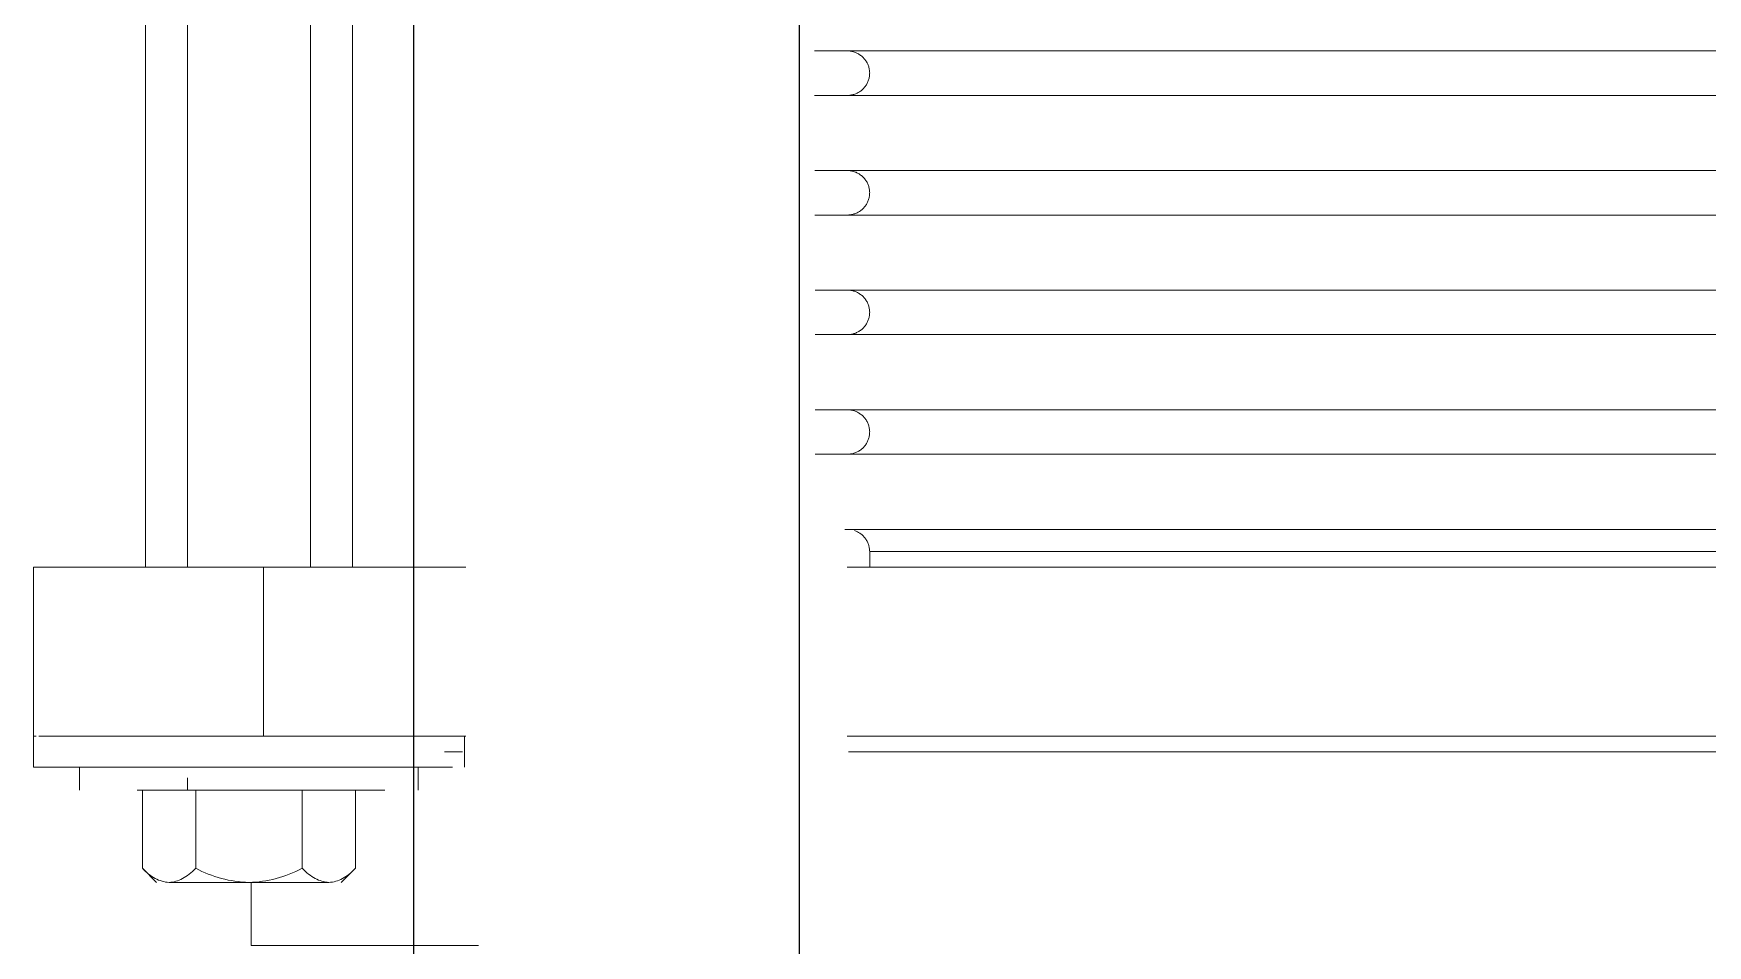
# Model space of a CAD drawing. Extents: x -76427 to 292734, y -42117 to 131250.
# Drawn here: x 8595.8 to 8768.5, y -37039.8 to -36945.7 of the extents above; entities that cross this region are included whole.
import ezdxf
from ezdxf.xclip import XClip

# ---------------------------------------------------------------- set-up
doc = ezdxf.new("R2010")
doc.units = 0
doc.header["$LTSCALE"] = 10
doc.header["$XCLIPFRAME"] = 2
for name, color, linetype in [('TPH12-SEC-@E$0$SIAGE3', 252, 'Continuous'), ('XFM7P10PV$0$U-PV-PIPE-SUS', 252, 'Continuous'), ('XFM7P10PV-200K$0$U-PV-PIPE-SUS', 200, 'Continuous')]:
    doc.layers.add(name, color=color, linetype=linetype)
for name, color, linetype, lineweight in [('XFM7P10PV$0$AP5B-SM-08-FNN-300-A(B)-LB1$0$A-GENM', 252, 'Continuous', 5), ('XFM7P10PV$0$AP5B-SM-08-FNN-300-A(B)-LB1$0$管配件', 252, 'Continuous', 5), ('XFM7P10PV-200K$0$AP5B-SM-08-FNN-300-A(B)-LB1$0$A-GENM', 7, 'Continuous', 5), ('XFM7P10PV-200K$0$AP5B-SM-08-FNN-300-A(B)-LB1$0$管配件', 7, 'Continuous', 5)]:
    doc.layers.add(name, color=color, linetype=linetype, lineweight=lineweight)

# ---------------------------------------------------------------- blocks, each defined once
blk = doc.blocks.new('TPH12-SEC-@E')
at = {"layer": 'TPH12-SEC-@E$0$SIAGE3'}
blk.add_line((37835, 391925), (37835, 385100), dxfattribs=at)
blk = doc.blocks.new('XFM7P10PV-200K$0$AP5B-SM-08-FNN-300-A(B)-LB1$0$Flange_ JIS 10K - 標準-1515172-LB1-PX-X')
at = {"layer": 'XFM7P10PV-200K$0$AP5B-SM-08-FNN-300-A(B)-LB1$0$管配件', "color": 216, "true_color": 0x800080}
for p, q in [((-4451.89, 15949.631), (-4439.999, 15949.631)), ((-4439.999, 15949.631), (-4432.16, 15949.631)), ((-4428.18, 15949.631), (-4427.992, 15949.631)), ((-4425.999, 15947.631), (-4425.999, 15948.286)), ((-4425.999, 15947.631), (-4428.343, 15947.631))]:
    blk.add_line(p, q, dxfattribs=at)
blk = doc.blocks.new('XFM7P10PV-200K$0$AP5B-SM-08-FNN-300-A(B)-LB1$0$不銹鋼軟接_150A - RFB-6x6-1677208-LB1-PX-X')
at = {"layer": 'XFM7P10PV-200K$0$AP5B-SM-08-FNN-300-A(B)-LB1$0$A-GENM', "color": 216, "true_color": 0x800080}
for p, q in [((-4426.61, 15962.967), (-4426.61, 15951.537)), ((-4425.34, 15951.537), (-4425.34, 15962.967)), ((-4427.042, 15960.427), (-4427.042, 15951.537)), ((-4424.909, 15951.537), (-4424.909, 15960.427)), ((-4440.99, 15956.864), (-4437.887, 15956.864)), ((-4431.81, 15956.864), (-4437.887, 15956.864)), ((-4437.887, 15956.406), (-4440.99, 15956.406)), ((-4431.811, 15956.406), (-4437.887, 15956.406)), ((-4440.99, 15955.63), (-4437.887, 15955.63)), ((-4431.812, 15955.63), (-4437.887, 15955.63)), ((-4437.887, 15955.171), (-4440.99, 15955.171)), ((-4431.813, 15955.171), (-4437.887, 15955.171)), ((-4440.99, 15954.395), (-4437.887, 15954.395)), ((-4431.815, 15954.395), (-4437.887, 15954.395)), ((-4437.887, 15953.937), (-4440.99, 15953.937)), ((-4431.816, 15953.937), (-4437.887, 15953.937)), ((-4440.99, 15953.161), (-4437.887, 15953.161)), ((-4431.817, 15953.161), (-4437.887, 15953.161)), ((-4437.887, 15952.702), (-4440.99, 15952.702)), ((-4431.818, 15952.702), (-4437.887, 15952.702)), ((-4440.99, 15951.927), (-4437.887, 15951.927)), ((-4432.121, 15951.927), (-4437.887, 15951.927)), ((-4432.257, 15951.927), (-4432.457, 15951.927)), ((-4438.238, 15951.697), (-4447.522, 15951.697)), ((-4438.238, 15951.697), (-4432.379, 15951.697)), ((-4432.379, 15951.537), (-4432.379, 15951.697)), ((-4432.147, 15951.537), (-4448.986, 15951.537)), ((-4426.125, 15951.537), (-4428.212, 15951.537)), ((-4426.125, 15949.791), (-4426.125, 15951.537)), ((-4423.753, 15951.537), (-4426.125, 15951.537)), ((-4423.753, 15949.791), (-4423.753, 15951.537)), ((-4448.986, 15949.791), (-4432.147, 15949.791)), ((-4428.212, 15949.791), (-4426.125, 15949.791)), ((-4428.198, 15949.791), (-4428.198, 15949.474)), ((-4426.125, 15949.791), (-4425.956, 15949.791)), ((-4424.82, 15949.791), (-4425.976, 15949.791)), ((-4424.825, 15949.791), (-4424.025, 15949.791)), ((-4423.807, 15949.791), (-4424.507, 15949.791)), ((-4423.779, 15949.791), (-4423.753, 15949.791)), ((-4423.753, 15949.474), (-4423.753, 15949.791)), ((-4428.074, 15949.474), (-4424.507, 15949.474)), ((-4427.722, 15949.474), (-4427.722, 15949.235)), ((-4425.34, 15949.235), (-4425.34, 15949.363)), ((-4424.173, 15949.474), (-4425.116, 15949.474)), ((-4424.821, 15949.474), (-4425.099, 15949.474)), ((-4425.078, 15949.474), (-4424.23, 15949.474)), ((-4424.235, 15949.474), (-4424.821, 15949.474)), ((-4424.507, 15949.474), (-4423.753, 15949.474)), ((-4424.229, 15949.235), (-4424.229, 15949.474)), ((-4427.376, 15949.235), (-4424.821, 15949.235)), ((-4427.075, 15949.235), (-4427.075, 15948.43)), ((-4426.525, 15948.43), (-4426.525, 15949.235)), ((-4425.426, 15948.43), (-4425.426, 15949.235)), ((-4424.876, 15949.235), (-4425.426, 15949.235)), ((-4424.876, 15948.43), (-4424.876, 15949.235)), ((-4424.821, 15949.235), (-4424.836, 15949.235)), ((-4427.075, 15948.43), (-4426.928, 15948.283)), ((-4425.023, 15948.283), (-4424.876, 15948.43)), ((-4425.975, 15948.283), (-4426.8, 15948.283)), ((-4426.8, 15948.283), (-4425.975, 15948.283)), ((-4425.151, 15948.283), (-4425.975, 15948.283)), ((-4425.975, 15948.283), (-4425.151, 15948.283))]:
    blk.add_line(p, q, dxfattribs=at)
at = {"layer": 'XFM7P10PV-200K$0$AP5B-SM-08-FNN-300-A(B)-LB1$0$A-GENM', "color": 216, "true_color": 0x800080, "flags": 128}
for points in [[(-4441.19, 15956.864), (-4440.827, 15956.864), (-4440.462, 15956.864), (-4440.097, 15956.864), (-4439.732, 15956.864), (-4439.367, 15956.864), (-4439.003, 15956.864), (-4438.64, 15956.864), (-4438.28, 15956.864), (-4437.923, 15956.864), (-4437.887, 15956.864)], [(-4437.887, 15956.864), (-4437.534, 15956.864), (-4437.184, 15956.864), (-4436.838, 15956.864), (-4436.498, 15956.864), (-4436.163, 15956.864), (-4435.835, 15956.864), (-4435.513, 15956.864), (-4435.198, 15956.864), (-4434.891, 15956.864), (-4434.592, 15956.864), (-4434.302, 15956.864), (-4434.021, 15956.864), (-4433.749, 15956.864), (-4433.488, 15956.864), (-4433.237, 15956.864), (-4432.996, 15956.864), (-4432.767, 15956.864), (-4432.55, 15956.864), (-4432.344, 15956.864), (-4432.151, 15956.864), (-4431.97, 15956.864)], [(-4432.149, 15956.864), (-4432.158, 15956.864), (-4432.168, 15956.864), (-4432.177, 15956.863), (-4432.186, 15956.861), (-4432.195, 15956.86), (-4432.204, 15956.858), (-4432.213, 15956.855), (-4432.221, 15956.853), (-4432.23, 15956.85), (-4432.239, 15956.846), (-4432.247, 15956.842), (-4432.255, 15956.838), (-4432.263, 15956.834), (-4432.271, 15956.829), (-4432.279, 15956.824), (-4432.286, 15956.819), (-4432.293, 15956.813), (-4432.3, 15956.807), (-4432.307, 15956.801), (-4432.314, 15956.795), (-4432.32, 15956.788), (-4432.326, 15956.781), (-4432.332, 15956.774), (-4432.337, 15956.767), (-4432.342, 15956.759), (-4432.347, 15956.751), (-4432.352, 15956.743), (-4432.356, 15956.735), (-4432.359, 15956.727), (-4432.363, 15956.718), (-4432.366, 15956.71), (-4432.369, 15956.701), (-4432.371, 15956.692), (-4432.373, 15956.683), (-4432.375, 15956.674), (-4432.377, 15956.665), (-4432.378, 15956.656), (-4432.378, 15956.647), (-4432.379, 15956.638), (-4432.378, 15956.628), (-4432.378, 15956.619), (-4432.377, 15956.61), (-4432.376, 15956.601), (-4432.374, 15956.592), (-4432.373, 15956.583), (-4432.37, 15956.574), (-4432.368, 15956.565), (-4432.365, 15956.557), (-4432.361, 15956.548), (-4432.358, 15956.54), (-4432.354, 15956.531), (-4432.349, 15956.523), (-4432.345, 15956.515), (-4432.34, 15956.508), (-4432.335, 15956.5), (-4432.329, 15956.493), (-4432.323, 15956.486), (-4432.317, 15956.479), (-4432.311, 15956.472), (-4432.304, 15956.466), (-4432.297, 15956.46), (-4432.29, 15956.454), (-4432.283, 15956.449), (-4432.275, 15956.444), (-4432.267, 15956.439), (-4432.26, 15956.434), (-4432.251, 15956.43), (-4432.243, 15956.426), (-4432.235, 15956.422), (-4432.226, 15956.419), (-4432.217, 15956.416), (-4432.209, 15956.414), (-4432.2, 15956.411), (-4432.191, 15956.41), (-4432.182, 15956.408), (-4432.173, 15956.407), (-4432.163, 15956.406), (-4432.154, 15956.406), (-4432.149, 15956.406)], [(-4431.894, 15956.864), (-4432.069, 15956.864), (-4432.257, 15956.864)], [(-4437.887, 15956.406), (-4438.245, 15956.406), (-4438.605, 15956.406), (-4438.967, 15956.406), (-4439.331, 15956.406), (-4439.696, 15956.406), (-4440.061, 15956.406), (-4440.426, 15956.406), (-4440.791, 15956.406), (-4441.154, 15956.406)], [(-4431.894, 15956.406), (-4432.069, 15956.406), (-4432.257, 15956.406), (-4432.457, 15956.406), (-4432.67, 15956.406), (-4432.894, 15956.406), (-4433.129, 15956.406), (-4433.376, 15956.406), (-4433.633, 15956.406), (-4433.9, 15956.406), (-4434.177, 15956.406), (-4434.463, 15956.406), (-4434.758, 15956.406), (-4435.062, 15956.406), (-4435.373, 15956.406), (-4435.692, 15956.406), (-4436.018, 15956.406), (-4436.35, 15956.406), (-4436.688, 15956.406), (-4437.031, 15956.406), (-4437.379, 15956.406), (-4437.731, 15956.406), (-4437.887, 15956.406)], [(-4432.276, 15956.406), (-4432.087, 15956.406), (-4431.911, 15956.406)], [(-4441.19, 15955.63), (-4440.827, 15955.63), (-4440.462, 15955.63), (-4440.097, 15955.63), (-4439.732, 15955.63), (-4439.367, 15955.63), (-4439.003, 15955.63), (-4438.64, 15955.63), (-4438.28, 15955.63), (-4437.923, 15955.63), (-4437.887, 15955.63)], [(-4437.887, 15955.63), (-4437.534, 15955.63), (-4437.184, 15955.63), (-4436.838, 15955.63), (-4436.498, 15955.63), (-4436.163, 15955.63), (-4435.835, 15955.63), (-4435.513, 15955.63), (-4435.198, 15955.63), (-4434.891, 15955.63), (-4434.592, 15955.63), (-4434.302, 15955.63), (-4434.021, 15955.63), (-4433.749, 15955.63), (-4433.488, 15955.63), (-4433.237, 15955.63), (-4432.996, 15955.63), (-4432.767, 15955.63), (-4432.55, 15955.63), (-4432.344, 15955.63), (-4432.151, 15955.63), (-4431.97, 15955.63)], [(-4432.149, 15955.63), (-4432.158, 15955.63), (-4432.168, 15955.629), (-4432.177, 15955.628), (-4432.186, 15955.627), (-4432.195, 15955.625), (-4432.204, 15955.623), (-4432.213, 15955.621), (-4432.221, 15955.618), (-4432.23, 15955.615), (-4432.239, 15955.612), (-4432.247, 15955.608), (-4432.255, 15955.604), (-4432.263, 15955.6), (-4432.271, 15955.595), (-4432.279, 15955.59), (-4432.286, 15955.584), (-4432.293, 15955.579), (-4432.3, 15955.573), (-4432.307, 15955.567), (-4432.314, 15955.56), (-4432.32, 15955.554), (-4432.326, 15955.547), (-4432.332, 15955.539), (-4432.337, 15955.532), (-4432.342, 15955.524), (-4432.347, 15955.517), (-4432.352, 15955.509), (-4432.356, 15955.5), (-4432.359, 15955.492), (-4432.363, 15955.484), (-4432.366, 15955.475), (-4432.369, 15955.466), (-4432.371, 15955.458), (-4432.373, 15955.449), (-4432.375, 15955.44), (-4432.377, 15955.431), (-4432.378, 15955.421), (-4432.378, 15955.412), (-4432.379, 15955.403), (-4432.378, 15955.394), (-4432.378, 15955.385), (-4432.377, 15955.376), (-4432.376, 15955.367), (-4432.374, 15955.358), (-4432.373, 15955.349), (-4432.37, 15955.34), (-4432.368, 15955.331), (-4432.365, 15955.322), (-4432.361, 15955.314), (-4432.358, 15955.305), (-4432.354, 15955.297), (-4432.349, 15955.289), (-4432.345, 15955.281), (-4432.34, 15955.273), (-4432.335, 15955.266), (-4432.329, 15955.258), (-4432.323, 15955.251), (-4432.317, 15955.244), (-4432.311, 15955.238), (-4432.304, 15955.232), (-4432.297, 15955.226), (-4432.29, 15955.22), (-4432.283, 15955.214), (-4432.275, 15955.209), (-4432.267, 15955.204), (-4432.26, 15955.2), (-4432.251, 15955.195), (-4432.243, 15955.191), (-4432.235, 15955.188), (-4432.226, 15955.185), (-4432.217, 15955.182), (-4432.209, 15955.179), (-4432.2, 15955.177), (-4432.191, 15955.175), (-4432.182, 15955.174), (-4432.173, 15955.173), (-4432.163, 15955.172), (-4432.154, 15955.171), (-4432.149, 15955.171)], [(-4431.894, 15955.63), (-4432.069, 15955.63), (-4432.257, 15955.63)], [(-4437.887, 15955.171), (-4438.245, 15955.171), (-4438.605, 15955.171), (-4438.967, 15955.171), (-4439.331, 15955.171), (-4439.696, 15955.171), (-4440.061, 15955.171), (-4440.426, 15955.171), (-4440.791, 15955.171), (-4441.154, 15955.171)], [(-4431.894, 15955.171), (-4432.069, 15955.171), (-4432.257, 15955.171), (-4432.457, 15955.171), (-4432.67, 15955.171), (-4432.894, 15955.171), (-4433.129, 15955.171), (-4433.376, 15955.171), (-4433.633, 15955.171), (-4433.9, 15955.171), (-4434.177, 15955.171), (-4434.463, 15955.171), (-4434.758, 15955.171), (-4435.062, 15955.171), (-4435.373, 15955.171), (-4435.692, 15955.171), (-4436.018, 15955.171), (-4436.35, 15955.171), (-4436.688, 15955.171), (-4437.031, 15955.171), (-4437.379, 15955.171), (-4437.731, 15955.171), (-4437.887, 15955.171)], [(-4432.276, 15955.171), (-4432.087, 15955.171), (-4431.911, 15955.171)], [(-4441.19, 15954.395), (-4440.827, 15954.395), (-4440.462, 15954.395), (-4440.097, 15954.395), (-4439.732, 15954.395), (-4439.367, 15954.395), (-4439.003, 15954.395), (-4438.64, 15954.395), (-4438.28, 15954.395), (-4437.923, 15954.395), (-4437.887, 15954.395)], [(-4437.887, 15954.395), (-4437.534, 15954.395), (-4437.184, 15954.395), (-4436.838, 15954.395), (-4436.498, 15954.395), (-4436.163, 15954.395), (-4435.835, 15954.395), (-4435.513, 15954.395), (-4435.198, 15954.395), (-4434.891, 15954.395), (-4434.592, 15954.395), (-4434.302, 15954.395), (-4434.021, 15954.395), (-4433.749, 15954.395), (-4433.488, 15954.395), (-4433.237, 15954.395), (-4432.996, 15954.395), (-4432.767, 15954.395), (-4432.55, 15954.395), (-4432.344, 15954.395), (-4432.151, 15954.395), (-4431.97, 15954.395)], [(-4432.149, 15954.395), (-4432.158, 15954.395), (-4432.168, 15954.395), (-4432.177, 15954.394), (-4432.186, 15954.392), (-4432.195, 15954.391), (-4432.204, 15954.389), (-4432.213, 15954.386), (-4432.221, 15954.384), (-4432.23, 15954.381), (-4432.239, 15954.377), (-4432.247, 15954.374), (-4432.255, 15954.37), (-4432.263, 15954.365), (-4432.271, 15954.36), (-4432.279, 15954.355), (-4432.286, 15954.35), (-4432.293, 15954.344), (-4432.3, 15954.339), (-4432.307, 15954.332), (-4432.314, 15954.326), (-4432.32, 15954.319), (-4432.326, 15954.312), (-4432.332, 15954.305), (-4432.337, 15954.298), (-4432.342, 15954.29), (-4432.347, 15954.282), (-4432.352, 15954.274), (-4432.356, 15954.266), (-4432.359, 15954.258), (-4432.363, 15954.249), (-4432.366, 15954.241), (-4432.369, 15954.232), (-4432.371, 15954.223), (-4432.373, 15954.214), (-4432.375, 15954.205), (-4432.377, 15954.196), (-4432.378, 15954.187), (-4432.378, 15954.178), (-4432.379, 15954.169), (-4432.378, 15954.159), (-4432.378, 15954.15), (-4432.377, 15954.141), (-4432.376, 15954.132), (-4432.374, 15954.123), (-4432.373, 15954.114), (-4432.37, 15954.105), (-4432.368, 15954.096), (-4432.365, 15954.088), (-4432.361, 15954.079), (-4432.358, 15954.071), (-4432.354, 15954.063), (-4432.349, 15954.054), (-4432.345, 15954.047), (-4432.34, 15954.039), (-4432.335, 15954.031), (-4432.329, 15954.024), (-4432.323, 15954.017), (-4432.317, 15954.01), (-4432.311, 15954.003), (-4432.304, 15953.997), (-4432.297, 15953.991), (-4432.29, 15953.985), (-4432.283, 15953.98), (-4432.275, 15953.975), (-4432.267, 15953.97), (-4432.26, 15953.965), (-4432.251, 15953.961), (-4432.243, 15953.957), (-4432.235, 15953.953), (-4432.226, 15953.95), (-4432.217, 15953.947), (-4432.209, 15953.945), (-4432.2, 15953.943), (-4432.191, 15953.941), (-4432.182, 15953.939), (-4432.173, 15953.938), (-4432.163, 15953.937), (-4432.154, 15953.937), (-4432.149, 15953.937)], [(-4431.894, 15954.395), (-4432.069, 15954.395), (-4432.257, 15954.395)], [(-4437.887, 15953.937), (-4438.245, 15953.937), (-4438.605, 15953.937), (-4438.967, 15953.937), (-4439.331, 15953.937), (-4439.696, 15953.937), (-4440.061, 15953.937), (-4440.426, 15953.937), (-4440.791, 15953.937), (-4441.154, 15953.937)], [(-4431.894, 15953.937), (-4432.069, 15953.937), (-4432.257, 15953.937), (-4432.457, 15953.937), (-4432.67, 15953.937), (-4432.894, 15953.937), (-4433.129, 15953.937), (-4433.376, 15953.937), (-4433.633, 15953.937), (-4433.9, 15953.937), (-4434.177, 15953.937), (-4434.463, 15953.937), (-4434.758, 15953.937), (-4435.062, 15953.937), (-4435.373, 15953.937), (-4435.692, 15953.937), (-4436.018, 15953.937), (-4436.35, 15953.937), (-4436.688, 15953.937), (-4437.031, 15953.937), (-4437.379, 15953.937), (-4437.731, 15953.937), (-4437.887, 15953.937)], [(-4432.276, 15953.937), (-4432.087, 15953.937), (-4431.911, 15953.937)], [(-4441.19, 15953.161), (-4440.827, 15953.161), (-4440.462, 15953.161), (-4440.097, 15953.161), (-4439.732, 15953.161), (-4439.367, 15953.161), (-4439.003, 15953.161), (-4438.64, 15953.161), (-4438.28, 15953.161), (-4437.923, 15953.161), (-4437.887, 15953.161)], [(-4437.887, 15953.161), (-4437.534, 15953.161), (-4437.184, 15953.161), (-4436.838, 15953.161), (-4436.498, 15953.161), (-4436.163, 15953.161), (-4435.835, 15953.161), (-4435.513, 15953.161), (-4435.198, 15953.161), (-4434.891, 15953.161), (-4434.592, 15953.161), (-4434.302, 15953.161), (-4434.021, 15953.161), (-4433.749, 15953.161), (-4433.488, 15953.161), (-4433.237, 15953.161), (-4432.996, 15953.161), (-4432.767, 15953.161), (-4432.55, 15953.161), (-4432.344, 15953.161), (-4432.151, 15953.161), (-4431.97, 15953.161)], [(-4432.149, 15953.161), (-4432.158, 15953.161), (-4432.168, 15953.16), (-4432.177, 15953.159), (-4432.186, 15953.158), (-4432.195, 15953.156), (-4432.204, 15953.154), (-4432.213, 15953.152), (-4432.221, 15953.149), (-4432.23, 15953.146), (-4432.239, 15953.143), (-4432.247, 15953.139), (-4432.255, 15953.135), (-4432.263, 15953.131), (-4432.271, 15953.126), (-4432.279, 15953.121), (-4432.286, 15953.116), (-4432.293, 15953.11), (-4432.3, 15953.104), (-4432.307, 15953.098), (-4432.314, 15953.091), (-4432.32, 15953.085), (-4432.326, 15953.078), (-4432.332, 15953.071), (-4432.337, 15953.063), (-4432.342, 15953.056), (-4432.347, 15953.048), (-4432.352, 15953.04), (-4432.356, 15953.032), (-4432.359, 15953.023), (-4432.363, 15953.015), (-4432.366, 15953.006), (-4432.369, 15952.997), (-4432.371, 15952.989), (-4432.373, 15952.98), (-4432.375, 15952.971), (-4432.377, 15952.962), (-4432.378, 15952.953), (-4432.378, 15952.943), (-4432.379, 15952.934), (-4432.378, 15952.925), (-4432.378, 15952.916), (-4432.377, 15952.907), (-4432.376, 15952.898), (-4432.374, 15952.889), (-4432.373, 15952.88), (-4432.37, 15952.871), (-4432.368, 15952.862), (-4432.365, 15952.853), (-4432.361, 15952.845), (-4432.358, 15952.836), (-4432.354, 15952.828), (-4432.349, 15952.82), (-4432.345, 15952.812), (-4432.34, 15952.804), (-4432.335, 15952.797), (-4432.329, 15952.79), (-4432.323, 15952.782), (-4432.317, 15952.776), (-4432.311, 15952.769), (-4432.304, 15952.763), (-4432.297, 15952.757), (-4432.29, 15952.751), (-4432.283, 15952.745), (-4432.275, 15952.74), (-4432.267, 15952.735), (-4432.26, 15952.731), (-4432.251, 15952.726), (-4432.243, 15952.723), (-4432.235, 15952.719), (-4432.226, 15952.716), (-4432.217, 15952.713), (-4432.209, 15952.71), (-4432.2, 15952.708), (-4432.191, 15952.706), (-4432.182, 15952.705), (-4432.173, 15952.704), (-4432.163, 15952.703), (-4432.154, 15952.703), (-4432.149, 15952.702)], [(-4431.894, 15953.161), (-4432.069, 15953.161), (-4432.257, 15953.161)], [(-4437.887, 15952.702), (-4438.245, 15952.702), (-4438.605, 15952.702), (-4438.967, 15952.702), (-4439.331, 15952.702), (-4439.696, 15952.702), (-4440.061, 15952.702), (-4440.426, 15952.702), (-4440.791, 15952.702), (-4441.154, 15952.702)], [(-4431.894, 15952.702), (-4432.069, 15952.702), (-4432.257, 15952.702), (-4432.457, 15952.702), (-4432.67, 15952.702), (-4432.894, 15952.702), (-4433.129, 15952.702), (-4433.376, 15952.702), (-4433.633, 15952.702), (-4433.9, 15952.702), (-4434.177, 15952.702), (-4434.463, 15952.702), (-4434.758, 15952.702), (-4435.062, 15952.702), (-4435.373, 15952.702), (-4435.692, 15952.702), (-4436.018, 15952.702), (-4436.35, 15952.702), (-4436.688, 15952.702), (-4437.031, 15952.702), (-4437.379, 15952.702), (-4437.731, 15952.702), (-4437.887, 15952.702)], [(-4432.276, 15952.702), (-4432.087, 15952.702), (-4431.911, 15952.702)], [(-4441.19, 15951.927), (-4440.827, 15951.927), (-4440.462, 15951.927), (-4440.097, 15951.927), (-4439.732, 15951.927), (-4439.367, 15951.927), (-4439.003, 15951.927), (-4438.64, 15951.927), (-4438.28, 15951.927), (-4437.923, 15951.927), (-4437.887, 15951.927)], [(-4437.887, 15951.927), (-4437.534, 15951.927), (-4437.184, 15951.927), (-4436.838, 15951.927), (-4436.498, 15951.927), (-4436.163, 15951.927), (-4435.835, 15951.927), (-4435.513, 15951.927), (-4435.198, 15951.927), (-4434.891, 15951.927), (-4434.592, 15951.927), (-4434.302, 15951.927), (-4434.021, 15951.927), (-4433.749, 15951.927), (-4433.488, 15951.927), (-4433.237, 15951.927), (-4432.996, 15951.927), (-4432.767, 15951.927), (-4432.55, 15951.927), (-4432.344, 15951.927), (-4432.216, 15951.927)], [(-4432.221, 15951.915), (-4432.23, 15951.912), (-4432.239, 15951.908), (-4432.247, 15951.905), (-4432.255, 15951.901), (-4432.263, 15951.896), (-4432.271, 15951.892), (-4432.279, 15951.886), (-4432.286, 15951.881), (-4432.293, 15951.876), (-4432.3, 15951.87), (-4432.307, 15951.863), (-4432.314, 15951.857), (-4432.32, 15951.85), (-4432.326, 15951.843), (-4432.332, 15951.836), (-4432.337, 15951.829), (-4432.342, 15951.821), (-4432.347, 15951.813), (-4432.352, 15951.805), (-4432.356, 15951.797), (-4432.359, 15951.789), (-4432.363, 15951.78), (-4432.366, 15951.772), (-4432.369, 15951.763), (-4432.371, 15951.754), (-4432.373, 15951.745), (-4432.375, 15951.736), (-4432.377, 15951.727), (-4432.378, 15951.718), (-4432.378, 15951.709), (-4432.379, 15951.7), (-4432.379, 15951.697)]]:
    blk.add_lwpolyline(points, dxfattribs=at)
at = {"layer": 'XFM7P10PV-200K$0$AP5B-SM-08-FNN-300-A(B)-LB1$0$A-GENM', "color": 216, "true_color": 0x800080}
for points in [[(-4426.8, 15948.283), (-4426.848, 15948.285), (-4426.941, 15948.312), (-4427.031, 15948.383), (-4427.075, 15948.43)], [(-4426.525, 15948.43), (-4426.568, 15948.384), (-4426.657, 15948.314), (-4426.752, 15948.286), (-4426.8, 15948.283)], [(-4425.975, 15948.283), (-4426.07, 15948.285), (-4426.256, 15948.312), (-4426.437, 15948.383), (-4426.525, 15948.43)], [(-4425.426, 15948.43), (-4425.511, 15948.384), (-4425.689, 15948.314), (-4425.878, 15948.286), (-4425.975, 15948.283)], [(-4425.151, 15948.283), (-4425.198, 15948.285), (-4425.291, 15948.312), (-4425.381, 15948.383), (-4425.426, 15948.43)], [(-4424.876, 15948.43), (-4424.918, 15948.384), (-4425.007, 15948.314), (-4425.102, 15948.286), (-4425.151, 15948.283)]]:
    blk.add_open_spline(points, degree=3, dxfattribs=at)
blk = doc.blocks.new('XFM7P10PV-200K$0$AP5B-SM-08-FNN-300-A(B)-LB1$0$不銹鋼軟接_150A - 標準-1677211-LB1-PX-X')
blk.add_blockref('XFM7P10PV-200K$0$AP5B-SM-08-FNN-300-A(B)-LB1$0$不銹鋼軟接_150A - RFB-6x6-1677208-LB1-PX-X', (0, 0))
blk = doc.blocks.new('XFM7P10PV-200K')
at = {"layer": 'XFM7P10PV-200K$0$U-PV-PIPE-SUS'}
blk.add_line((8674.78, -36420.42), (8674.78, -37205.37), dxfattribs=at)
at = {"layer": 'XFM7P10PV-200K$0$U-PV-PIPE-SUS', "xscale": -10, "yscale": 10, "zscale": 10}
for name in ['XFM7P10PV-200K$0$AP5B-SM-08-FNN-300-A(B)-LB1$0$不銹鋼軟接_150A - 標準-1677211-LB1-PX-X', 'XFM7P10PV-200K$0$AP5B-SM-08-FNN-300-A(B)-LB1$0$Flange_ JIS 10K - 標準-1515172-LB1-PX-X']:
    blk.add_blockref(name, (-35641.73, -196516.11, 0), dxfattribs=at)
blk = doc.blocks.new('XFM7P10PV$0$AP5B-SM-08-FNN-300-A(B)-LB1$0$Flange_ JIS 10K - 標準-1515172-LB1-PX-X')
at = {"layer": 'XFM7P10PV$0$AP5B-SM-08-FNN-300-A(B)-LB1$0$管配件', "color": 216, "true_color": 0x800080}
for p, q in [((-4451.89, 15949.631), (-4439.999, 15949.631)), ((-4439.999, 15949.631), (-4432.16, 15949.631)), ((-4428.18, 15949.631), (-4427.992, 15949.631)), ((-4425.999, 15947.631), (-4425.999, 15948.286)), ((-4425.999, 15947.631), (-4428.343, 15947.631))]:
    blk.add_line(p, q, dxfattribs=at)
blk = doc.blocks.new('XFM7P10PV$0$AP5B-SM-08-FNN-300-A(B)-LB1$0$不銹鋼軟接_150A - RFB-6x6-1677208-LB1-PX-X')
at = {"layer": 'XFM7P10PV$0$AP5B-SM-08-FNN-300-A(B)-LB1$0$A-GENM', "color": 216, "true_color": 0x800080}
for p, q in [((-4426.61, 15962.967), (-4426.61, 15951.537)), ((-4425.34, 15951.537), (-4425.34, 15962.967)), ((-4427.042, 15960.427), (-4427.042, 15951.537)), ((-4424.909, 15951.537), (-4424.909, 15960.427)), ((-4440.99, 15956.864), (-4437.887, 15956.864)), ((-4431.81, 15956.864), (-4437.887, 15956.864)), ((-4437.887, 15956.406), (-4440.99, 15956.406)), ((-4431.811, 15956.406), (-4437.887, 15956.406)), ((-4440.99, 15955.63), (-4437.887, 15955.63)), ((-4431.812, 15955.63), (-4437.887, 15955.63)), ((-4437.887, 15955.171), (-4440.99, 15955.171)), ((-4431.813, 15955.171), (-4437.887, 15955.171)), ((-4440.99, 15954.395), (-4437.887, 15954.395)), ((-4431.815, 15954.395), (-4437.887, 15954.395)), ((-4437.887, 15953.937), (-4440.99, 15953.937)), ((-4431.816, 15953.937), (-4437.887, 15953.937)), ((-4440.99, 15953.161), (-4437.887, 15953.161)), ((-4431.817, 15953.161), (-4437.887, 15953.161)), ((-4437.887, 15952.702), (-4440.99, 15952.702)), ((-4431.818, 15952.702), (-4437.887, 15952.702)), ((-4440.99, 15951.927), (-4437.887, 15951.927)), ((-4432.121, 15951.927), (-4437.887, 15951.927)), ((-4432.257, 15951.927), (-4432.457, 15951.927)), ((-4438.238, 15951.697), (-4447.522, 15951.697)), ((-4438.238, 15951.697), (-4432.379, 15951.697)), ((-4432.379, 15951.537), (-4432.379, 15951.697)), ((-4432.147, 15951.537), (-4448.986, 15951.537)), ((-4426.125, 15951.537), (-4428.212, 15951.537)), ((-4426.125, 15949.791), (-4426.125, 15951.537)), ((-4423.753, 15951.537), (-4426.125, 15951.537)), ((-4423.753, 15949.791), (-4423.753, 15951.537)), ((-4448.986, 15949.791), (-4432.147, 15949.791)), ((-4428.212, 15949.791), (-4426.125, 15949.791)), ((-4428.198, 15949.791), (-4428.198, 15949.474)), ((-4426.125, 15949.791), (-4425.956, 15949.791)), ((-4424.82, 15949.791), (-4425.976, 15949.791)), ((-4424.825, 15949.791), (-4424.025, 15949.791)), ((-4423.807, 15949.791), (-4424.507, 15949.791)), ((-4423.779, 15949.791), (-4423.753, 15949.791)), ((-4423.753, 15949.474), (-4423.753, 15949.791)), ((-4428.074, 15949.474), (-4424.507, 15949.474)), ((-4427.722, 15949.474), (-4427.722, 15949.235)), ((-4425.34, 15949.235), (-4425.34, 15949.363)), ((-4424.173, 15949.474), (-4425.116, 15949.474)), ((-4424.821, 15949.474), (-4425.099, 15949.474)), ((-4425.078, 15949.474), (-4424.23, 15949.474)), ((-4424.235, 15949.474), (-4424.821, 15949.474)), ((-4424.507, 15949.474), (-4423.753, 15949.474)), ((-4424.229, 15949.235), (-4424.229, 15949.474)), ((-4427.376, 15949.235), (-4424.821, 15949.235)), ((-4427.075, 15949.235), (-4427.075, 15948.43)), ((-4426.525, 15948.43), (-4426.525, 15949.235)), ((-4425.426, 15948.43), (-4425.426, 15949.235)), ((-4424.876, 15949.235), (-4425.426, 15949.235)), ((-4424.876, 15948.43), (-4424.876, 15949.235)), ((-4424.821, 15949.235), (-4424.836, 15949.235)), ((-4427.075, 15948.43), (-4426.928, 15948.283)), ((-4425.023, 15948.283), (-4424.876, 15948.43)), ((-4425.975, 15948.283), (-4426.8, 15948.283)), ((-4426.8, 15948.283), (-4425.975, 15948.283)), ((-4425.151, 15948.283), (-4425.975, 15948.283)), ((-4425.975, 15948.283), (-4425.151, 15948.283))]:
    blk.add_line(p, q, dxfattribs=at)
at = {"layer": 'XFM7P10PV$0$AP5B-SM-08-FNN-300-A(B)-LB1$0$A-GENM', "color": 216, "true_color": 0x800080, "flags": 128}
for points in [[(-4441.19, 15956.864), (-4440.827, 15956.864), (-4440.462, 15956.864), (-4440.097, 15956.864), (-4439.732, 15956.864), (-4439.367, 15956.864), (-4439.003, 15956.864), (-4438.64, 15956.864), (-4438.28, 15956.864), (-4437.923, 15956.864), (-4437.887, 15956.864)], [(-4437.887, 15956.864), (-4437.534, 15956.864), (-4437.184, 15956.864), (-4436.838, 15956.864), (-4436.498, 15956.864), (-4436.163, 15956.864), (-4435.835, 15956.864), (-4435.513, 15956.864), (-4435.198, 15956.864), (-4434.891, 15956.864), (-4434.592, 15956.864), (-4434.302, 15956.864), (-4434.021, 15956.864), (-4433.749, 15956.864), (-4433.488, 15956.864), (-4433.237, 15956.864), (-4432.996, 15956.864), (-4432.767, 15956.864), (-4432.55, 15956.864), (-4432.344, 15956.864), (-4432.151, 15956.864), (-4431.97, 15956.864)], [(-4432.149, 15956.864), (-4432.158, 15956.864), (-4432.168, 15956.864), (-4432.177, 15956.863), (-4432.186, 15956.861), (-4432.195, 15956.86), (-4432.204, 15956.858), (-4432.213, 15956.855), (-4432.221, 15956.853), (-4432.23, 15956.85), (-4432.239, 15956.846), (-4432.247, 15956.842), (-4432.255, 15956.838), (-4432.263, 15956.834), (-4432.271, 15956.829), (-4432.279, 15956.824), (-4432.286, 15956.819), (-4432.293, 15956.813), (-4432.3, 15956.807), (-4432.307, 15956.801), (-4432.314, 15956.795), (-4432.32, 15956.788), (-4432.326, 15956.781), (-4432.332, 15956.774), (-4432.337, 15956.767), (-4432.342, 15956.759), (-4432.347, 15956.751), (-4432.352, 15956.743), (-4432.356, 15956.735), (-4432.359, 15956.727), (-4432.363, 15956.718), (-4432.366, 15956.71), (-4432.369, 15956.701), (-4432.371, 15956.692), (-4432.373, 15956.683), (-4432.375, 15956.674), (-4432.377, 15956.665), (-4432.378, 15956.656), (-4432.378, 15956.647), (-4432.379, 15956.638), (-4432.378, 15956.628), (-4432.378, 15956.619), (-4432.377, 15956.61), (-4432.376, 15956.601), (-4432.374, 15956.592), (-4432.373, 15956.583), (-4432.37, 15956.574), (-4432.368, 15956.565), (-4432.365, 15956.557), (-4432.361, 15956.548), (-4432.358, 15956.54), (-4432.354, 15956.531), (-4432.349, 15956.523), (-4432.345, 15956.515), (-4432.34, 15956.508), (-4432.335, 15956.5), (-4432.329, 15956.493), (-4432.323, 15956.486), (-4432.317, 15956.479), (-4432.311, 15956.472), (-4432.304, 15956.466), (-4432.297, 15956.46), (-4432.29, 15956.454), (-4432.283, 15956.449), (-4432.275, 15956.444), (-4432.267, 15956.439), (-4432.26, 15956.434), (-4432.251, 15956.43), (-4432.243, 15956.426), (-4432.235, 15956.422), (-4432.226, 15956.419), (-4432.217, 15956.416), (-4432.209, 15956.414), (-4432.2, 15956.411), (-4432.191, 15956.41), (-4432.182, 15956.408), (-4432.173, 15956.407), (-4432.163, 15956.406), (-4432.154, 15956.406), (-4432.149, 15956.406)], [(-4431.894, 15956.864), (-4432.069, 15956.864), (-4432.257, 15956.864)], [(-4437.887, 15956.406), (-4438.245, 15956.406), (-4438.605, 15956.406), (-4438.967, 15956.406), (-4439.331, 15956.406), (-4439.696, 15956.406), (-4440.061, 15956.406), (-4440.426, 15956.406), (-4440.791, 15956.406), (-4441.154, 15956.406)], [(-4431.894, 15956.406), (-4432.069, 15956.406), (-4432.257, 15956.406), (-4432.457, 15956.406), (-4432.67, 15956.406), (-4432.894, 15956.406), (-4433.129, 15956.406), (-4433.376, 15956.406), (-4433.633, 15956.406), (-4433.9, 15956.406), (-4434.177, 15956.406), (-4434.463, 15956.406), (-4434.758, 15956.406), (-4435.062, 15956.406), (-4435.373, 15956.406), (-4435.692, 15956.406), (-4436.018, 15956.406), (-4436.35, 15956.406), (-4436.688, 15956.406), (-4437.031, 15956.406), (-4437.379, 15956.406), (-4437.731, 15956.406), (-4437.887, 15956.406)], [(-4432.276, 15956.406), (-4432.087, 15956.406), (-4431.911, 15956.406)], [(-4441.19, 15955.63), (-4440.827, 15955.63), (-4440.462, 15955.63), (-4440.097, 15955.63), (-4439.732, 15955.63), (-4439.367, 15955.63), (-4439.003, 15955.63), (-4438.64, 15955.63), (-4438.28, 15955.63), (-4437.923, 15955.63), (-4437.887, 15955.63)], [(-4437.887, 15955.63), (-4437.534, 15955.63), (-4437.184, 15955.63), (-4436.838, 15955.63), (-4436.498, 15955.63), (-4436.163, 15955.63), (-4435.835, 15955.63), (-4435.513, 15955.63), (-4435.198, 15955.63), (-4434.891, 15955.63), (-4434.592, 15955.63), (-4434.302, 15955.63), (-4434.021, 15955.63), (-4433.749, 15955.63), (-4433.488, 15955.63), (-4433.237, 15955.63), (-4432.996, 15955.63), (-4432.767, 15955.63), (-4432.55, 15955.63), (-4432.344, 15955.63), (-4432.151, 15955.63), (-4431.97, 15955.63)], [(-4432.149, 15955.63), (-4432.158, 15955.63), (-4432.168, 15955.629), (-4432.177, 15955.628), (-4432.186, 15955.627), (-4432.195, 15955.625), (-4432.204, 15955.623), (-4432.213, 15955.621), (-4432.221, 15955.618), (-4432.23, 15955.615), (-4432.239, 15955.612), (-4432.247, 15955.608), (-4432.255, 15955.604), (-4432.263, 15955.6), (-4432.271, 15955.595), (-4432.279, 15955.59), (-4432.286, 15955.584), (-4432.293, 15955.579), (-4432.3, 15955.573), (-4432.307, 15955.567), (-4432.314, 15955.56), (-4432.32, 15955.554), (-4432.326, 15955.547), (-4432.332, 15955.539), (-4432.337, 15955.532), (-4432.342, 15955.524), (-4432.347, 15955.517), (-4432.352, 15955.509), (-4432.356, 15955.5), (-4432.359, 15955.492), (-4432.363, 15955.484), (-4432.366, 15955.475), (-4432.369, 15955.466), (-4432.371, 15955.458), (-4432.373, 15955.449), (-4432.375, 15955.44), (-4432.377, 15955.431), (-4432.378, 15955.421), (-4432.378, 15955.412), (-4432.379, 15955.403), (-4432.378, 15955.394), (-4432.378, 15955.385), (-4432.377, 15955.376), (-4432.376, 15955.367), (-4432.374, 15955.358), (-4432.373, 15955.349), (-4432.37, 15955.34), (-4432.368, 15955.331), (-4432.365, 15955.322), (-4432.361, 15955.314), (-4432.358, 15955.305), (-4432.354, 15955.297), (-4432.349, 15955.289), (-4432.345, 15955.281), (-4432.34, 15955.273), (-4432.335, 15955.266), (-4432.329, 15955.258), (-4432.323, 15955.251), (-4432.317, 15955.244), (-4432.311, 15955.238), (-4432.304, 15955.232), (-4432.297, 15955.226), (-4432.29, 15955.22), (-4432.283, 15955.214), (-4432.275, 15955.209), (-4432.267, 15955.204), (-4432.26, 15955.2), (-4432.251, 15955.195), (-4432.243, 15955.191), (-4432.235, 15955.188), (-4432.226, 15955.185), (-4432.217, 15955.182), (-4432.209, 15955.179), (-4432.2, 15955.177), (-4432.191, 15955.175), (-4432.182, 15955.174), (-4432.173, 15955.173), (-4432.163, 15955.172), (-4432.154, 15955.171), (-4432.149, 15955.171)], [(-4431.894, 15955.63), (-4432.069, 15955.63), (-4432.257, 15955.63)], [(-4437.887, 15955.171), (-4438.245, 15955.171), (-4438.605, 15955.171), (-4438.967, 15955.171), (-4439.331, 15955.171), (-4439.696, 15955.171), (-4440.061, 15955.171), (-4440.426, 15955.171), (-4440.791, 15955.171), (-4441.154, 15955.171)], [(-4431.894, 15955.171), (-4432.069, 15955.171), (-4432.257, 15955.171), (-4432.457, 15955.171), (-4432.67, 15955.171), (-4432.894, 15955.171), (-4433.129, 15955.171), (-4433.376, 15955.171), (-4433.633, 15955.171), (-4433.9, 15955.171), (-4434.177, 15955.171), (-4434.463, 15955.171), (-4434.758, 15955.171), (-4435.062, 15955.171), (-4435.373, 15955.171), (-4435.692, 15955.171), (-4436.018, 15955.171), (-4436.35, 15955.171), (-4436.688, 15955.171), (-4437.031, 15955.171), (-4437.379, 15955.171), (-4437.731, 15955.171), (-4437.887, 15955.171)], [(-4432.276, 15955.171), (-4432.087, 15955.171), (-4431.911, 15955.171)], [(-4441.19, 15954.395), (-4440.827, 15954.395), (-4440.462, 15954.395), (-4440.097, 15954.395), (-4439.732, 15954.395), (-4439.367, 15954.395), (-4439.003, 15954.395), (-4438.64, 15954.395), (-4438.28, 15954.395), (-4437.923, 15954.395), (-4437.887, 15954.395)], [(-4437.887, 15954.395), (-4437.534, 15954.395), (-4437.184, 15954.395), (-4436.838, 15954.395), (-4436.498, 15954.395), (-4436.163, 15954.395), (-4435.835, 15954.395), (-4435.513, 15954.395), (-4435.198, 15954.395), (-4434.891, 15954.395), (-4434.592, 15954.395), (-4434.302, 15954.395), (-4434.021, 15954.395), (-4433.749, 15954.395), (-4433.488, 15954.395), (-4433.237, 15954.395), (-4432.996, 15954.395), (-4432.767, 15954.395), (-4432.55, 15954.395), (-4432.344, 15954.395), (-4432.151, 15954.395), (-4431.97, 15954.395)], [(-4432.149, 15954.395), (-4432.158, 15954.395), (-4432.168, 15954.395), (-4432.177, 15954.394), (-4432.186, 15954.392), (-4432.195, 15954.391), (-4432.204, 15954.389), (-4432.213, 15954.386), (-4432.221, 15954.384), (-4432.23, 15954.381), (-4432.239, 15954.377), (-4432.247, 15954.374), (-4432.255, 15954.37), (-4432.263, 15954.365), (-4432.271, 15954.36), (-4432.279, 15954.355), (-4432.286, 15954.35), (-4432.293, 15954.344), (-4432.3, 15954.339), (-4432.307, 15954.332), (-4432.314, 15954.326), (-4432.32, 15954.319), (-4432.326, 15954.312), (-4432.332, 15954.305), (-4432.337, 15954.298), (-4432.342, 15954.29), (-4432.347, 15954.282), (-4432.352, 15954.274), (-4432.356, 15954.266), (-4432.359, 15954.258), (-4432.363, 15954.249), (-4432.366, 15954.241), (-4432.369, 15954.232), (-4432.371, 15954.223), (-4432.373, 15954.214), (-4432.375, 15954.205), (-4432.377, 15954.196), (-4432.378, 15954.187), (-4432.378, 15954.178), (-4432.379, 15954.169), (-4432.378, 15954.159), (-4432.378, 15954.15), (-4432.377, 15954.141), (-4432.376, 15954.132), (-4432.374, 15954.123), (-4432.373, 15954.114), (-4432.37, 15954.105), (-4432.368, 15954.096), (-4432.365, 15954.088), (-4432.361, 15954.079), (-4432.358, 15954.071), (-4432.354, 15954.063), (-4432.349, 15954.054), (-4432.345, 15954.047), (-4432.34, 15954.039), (-4432.335, 15954.031), (-4432.329, 15954.024), (-4432.323, 15954.017), (-4432.317, 15954.01), (-4432.311, 15954.003), (-4432.304, 15953.997), (-4432.297, 15953.991), (-4432.29, 15953.985), (-4432.283, 15953.98), (-4432.275, 15953.975), (-4432.267, 15953.97), (-4432.26, 15953.965), (-4432.251, 15953.961), (-4432.243, 15953.957), (-4432.235, 15953.953), (-4432.226, 15953.95), (-4432.217, 15953.947), (-4432.209, 15953.945), (-4432.2, 15953.943), (-4432.191, 15953.941), (-4432.182, 15953.939), (-4432.173, 15953.938), (-4432.163, 15953.937), (-4432.154, 15953.937), (-4432.149, 15953.937)], [(-4431.894, 15954.395), (-4432.069, 15954.395), (-4432.257, 15954.395)], [(-4437.887, 15953.937), (-4438.245, 15953.937), (-4438.605, 15953.937), (-4438.967, 15953.937), (-4439.331, 15953.937), (-4439.696, 15953.937), (-4440.061, 15953.937), (-4440.426, 15953.937), (-4440.791, 15953.937), (-4441.154, 15953.937)], [(-4431.894, 15953.937), (-4432.069, 15953.937), (-4432.257, 15953.937), (-4432.457, 15953.937), (-4432.67, 15953.937), (-4432.894, 15953.937), (-4433.129, 15953.937), (-4433.376, 15953.937), (-4433.633, 15953.937), (-4433.9, 15953.937), (-4434.177, 15953.937), (-4434.463, 15953.937), (-4434.758, 15953.937), (-4435.062, 15953.937), (-4435.373, 15953.937), (-4435.692, 15953.937), (-4436.018, 15953.937), (-4436.35, 15953.937), (-4436.688, 15953.937), (-4437.031, 15953.937), (-4437.379, 15953.937), (-4437.731, 15953.937), (-4437.887, 15953.937)], [(-4432.276, 15953.937), (-4432.087, 15953.937), (-4431.911, 15953.937)], [(-4441.19, 15953.161), (-4440.827, 15953.161), (-4440.462, 15953.161), (-4440.097, 15953.161), (-4439.732, 15953.161), (-4439.367, 15953.161), (-4439.003, 15953.161), (-4438.64, 15953.161), (-4438.28, 15953.161), (-4437.923, 15953.161), (-4437.887, 15953.161)], [(-4437.887, 15953.161), (-4437.534, 15953.161), (-4437.184, 15953.161), (-4436.838, 15953.161), (-4436.498, 15953.161), (-4436.163, 15953.161), (-4435.835, 15953.161), (-4435.513, 15953.161), (-4435.198, 15953.161), (-4434.891, 15953.161), (-4434.592, 15953.161), (-4434.302, 15953.161), (-4434.021, 15953.161), (-4433.749, 15953.161), (-4433.488, 15953.161), (-4433.237, 15953.161), (-4432.996, 15953.161), (-4432.767, 15953.161), (-4432.55, 15953.161), (-4432.344, 15953.161), (-4432.151, 15953.161), (-4431.97, 15953.161)], [(-4432.149, 15953.161), (-4432.158, 15953.161), (-4432.168, 15953.16), (-4432.177, 15953.159), (-4432.186, 15953.158), (-4432.195, 15953.156), (-4432.204, 15953.154), (-4432.213, 15953.152), (-4432.221, 15953.149), (-4432.23, 15953.146), (-4432.239, 15953.143), (-4432.247, 15953.139), (-4432.255, 15953.135), (-4432.263, 15953.131), (-4432.271, 15953.126), (-4432.279, 15953.121), (-4432.286, 15953.116), (-4432.293, 15953.11), (-4432.3, 15953.104), (-4432.307, 15953.098), (-4432.314, 15953.091), (-4432.32, 15953.085), (-4432.326, 15953.078), (-4432.332, 15953.071), (-4432.337, 15953.063), (-4432.342, 15953.056), (-4432.347, 15953.048), (-4432.352, 15953.04), (-4432.356, 15953.032), (-4432.359, 15953.023), (-4432.363, 15953.015), (-4432.366, 15953.006), (-4432.369, 15952.997), (-4432.371, 15952.989), (-4432.373, 15952.98), (-4432.375, 15952.971), (-4432.377, 15952.962), (-4432.378, 15952.953), (-4432.378, 15952.943), (-4432.379, 15952.934), (-4432.378, 15952.925), (-4432.378, 15952.916), (-4432.377, 15952.907), (-4432.376, 15952.898), (-4432.374, 15952.889), (-4432.373, 15952.88), (-4432.37, 15952.871), (-4432.368, 15952.862), (-4432.365, 15952.853), (-4432.361, 15952.845), (-4432.358, 15952.836), (-4432.354, 15952.828), (-4432.349, 15952.82), (-4432.345, 15952.812), (-4432.34, 15952.804), (-4432.335, 15952.797), (-4432.329, 15952.79), (-4432.323, 15952.782), (-4432.317, 15952.776), (-4432.311, 15952.769), (-4432.304, 15952.763), (-4432.297, 15952.757), (-4432.29, 15952.751), (-4432.283, 15952.745), (-4432.275, 15952.74), (-4432.267, 15952.735), (-4432.26, 15952.731), (-4432.251, 15952.726), (-4432.243, 15952.723), (-4432.235, 15952.719), (-4432.226, 15952.716), (-4432.217, 15952.713), (-4432.209, 15952.71), (-4432.2, 15952.708), (-4432.191, 15952.706), (-4432.182, 15952.705), (-4432.173, 15952.704), (-4432.163, 15952.703), (-4432.154, 15952.703), (-4432.149, 15952.702)], [(-4431.894, 15953.161), (-4432.069, 15953.161), (-4432.257, 15953.161)], [(-4437.887, 15952.702), (-4438.245, 15952.702), (-4438.605, 15952.702), (-4438.967, 15952.702), (-4439.331, 15952.702), (-4439.696, 15952.702), (-4440.061, 15952.702), (-4440.426, 15952.702), (-4440.791, 15952.702), (-4441.154, 15952.702)], [(-4431.894, 15952.702), (-4432.069, 15952.702), (-4432.257, 15952.702), (-4432.457, 15952.702), (-4432.67, 15952.702), (-4432.894, 15952.702), (-4433.129, 15952.702), (-4433.376, 15952.702), (-4433.633, 15952.702), (-4433.9, 15952.702), (-4434.177, 15952.702), (-4434.463, 15952.702), (-4434.758, 15952.702), (-4435.062, 15952.702), (-4435.373, 15952.702), (-4435.692, 15952.702), (-4436.018, 15952.702), (-4436.35, 15952.702), (-4436.688, 15952.702), (-4437.031, 15952.702), (-4437.379, 15952.702), (-4437.731, 15952.702), (-4437.887, 15952.702)], [(-4432.276, 15952.702), (-4432.087, 15952.702), (-4431.911, 15952.702)], [(-4441.19, 15951.927), (-4440.827, 15951.927), (-4440.462, 15951.927), (-4440.097, 15951.927), (-4439.732, 15951.927), (-4439.367, 15951.927), (-4439.003, 15951.927), (-4438.64, 15951.927), (-4438.28, 15951.927), (-4437.923, 15951.927), (-4437.887, 15951.927)], [(-4437.887, 15951.927), (-4437.534, 15951.927), (-4437.184, 15951.927), (-4436.838, 15951.927), (-4436.498, 15951.927), (-4436.163, 15951.927), (-4435.835, 15951.927), (-4435.513, 15951.927), (-4435.198, 15951.927), (-4434.891, 15951.927), (-4434.592, 15951.927), (-4434.302, 15951.927), (-4434.021, 15951.927), (-4433.749, 15951.927), (-4433.488, 15951.927), (-4433.237, 15951.927), (-4432.996, 15951.927), (-4432.767, 15951.927), (-4432.55, 15951.927), (-4432.344, 15951.927), (-4432.216, 15951.927)], [(-4432.221, 15951.915), (-4432.23, 15951.912), (-4432.239, 15951.908), (-4432.247, 15951.905), (-4432.255, 15951.901), (-4432.263, 15951.896), (-4432.271, 15951.892), (-4432.279, 15951.886), (-4432.286, 15951.881), (-4432.293, 15951.876), (-4432.3, 15951.87), (-4432.307, 15951.863), (-4432.314, 15951.857), (-4432.32, 15951.85), (-4432.326, 15951.843), (-4432.332, 15951.836), (-4432.337, 15951.829), (-4432.342, 15951.821), (-4432.347, 15951.813), (-4432.352, 15951.805), (-4432.356, 15951.797), (-4432.359, 15951.789), (-4432.363, 15951.78), (-4432.366, 15951.772), (-4432.369, 15951.763), (-4432.371, 15951.754), (-4432.373, 15951.745), (-4432.375, 15951.736), (-4432.377, 15951.727), (-4432.378, 15951.718), (-4432.378, 15951.709), (-4432.379, 15951.7), (-4432.379, 15951.697)]]:
    blk.add_lwpolyline(points, dxfattribs=at)
at = {"layer": 'XFM7P10PV$0$AP5B-SM-08-FNN-300-A(B)-LB1$0$A-GENM', "color": 216, "true_color": 0x800080}
for points in [[(-4426.8, 15948.283), (-4426.848, 15948.285), (-4426.941, 15948.312), (-4427.031, 15948.383), (-4427.075, 15948.43)], [(-4426.525, 15948.43), (-4426.568, 15948.384), (-4426.657, 15948.314), (-4426.752, 15948.286), (-4426.8, 15948.283)], [(-4425.975, 15948.283), (-4426.07, 15948.285), (-4426.256, 15948.312), (-4426.437, 15948.383), (-4426.525, 15948.43)], [(-4425.426, 15948.43), (-4425.511, 15948.384), (-4425.689, 15948.314), (-4425.878, 15948.286), (-4425.975, 15948.283)], [(-4425.151, 15948.283), (-4425.198, 15948.285), (-4425.291, 15948.312), (-4425.381, 15948.383), (-4425.426, 15948.43)], [(-4424.876, 15948.43), (-4424.918, 15948.384), (-4425.007, 15948.314), (-4425.102, 15948.286), (-4425.151, 15948.283)]]:
    blk.add_open_spline(points, degree=3, dxfattribs=at)
blk = doc.blocks.new('XFM7P10PV$0$AP5B-SM-08-FNN-300-A(B)-LB1$0$不銹鋼軟接_150A - 標準-1677211-LB1-PX-X')
blk.add_blockref('XFM7P10PV$0$AP5B-SM-08-FNN-300-A(B)-LB1$0$不銹鋼軟接_150A - RFB-6x6-1677208-LB1-PX-X', (0, 0))
blk = doc.blocks.new('XFM7P10PV')
at = {"layer": 'XFM7P10PV$0$U-PV-PIPE-SUS'}
blk.add_line((8674.78, -36420.42), (8674.78, -37205.37), dxfattribs=at)
at = {"layer": 'XFM7P10PV$0$U-PV-PIPE-SUS', "xscale": -10, "yscale": 10, "zscale": 10}
for name in ['XFM7P10PV$0$AP5B-SM-08-FNN-300-A(B)-LB1$0$不銹鋼軟接_150A - 標準-1677211-LB1-PX-X', 'XFM7P10PV$0$AP5B-SM-08-FNN-300-A(B)-LB1$0$Flange_ JIS 10K - 標準-1515172-LB1-PX-X']:
    blk.add_blockref(name, (-35641.73, -196516.11, 0), dxfattribs=at)

msp = doc.modelspace()

# ---------------------------------------------------------------- block references
for name in ['XFM7P10PV', 'XFM7P10PV-200K']:
    msp.add_blockref(name, (0, 0))
ref = msp.add_blockref('TPH12-SEC-@E', (-29200, -422554.63))
XClip(ref).set_block_clipping_path([(33964.7926547826, 380750.0000000001), (50300, 392150)])

doc.saveas('drawing.dxf')
